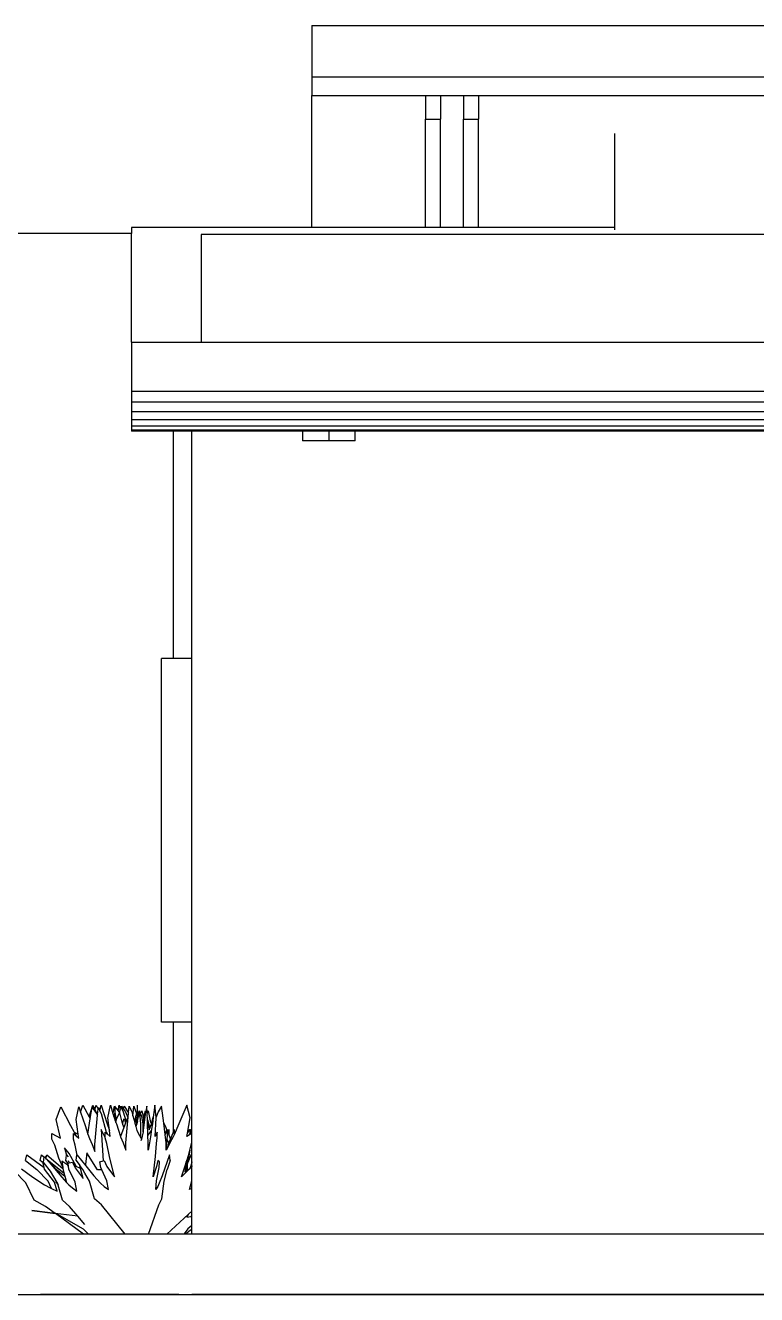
# Model space of a CAD drawing. Header units: metres. Extents: x 24.9 to 56.5, y 18.8 to 36.5.
# Drawn here: x 41.229 to 43.642, y 21.403 to 25.593 of the extents above; entities that cross this region are included whole.
import ezdxf

# ---------------------------------------------------------------- set-up
doc = ezdxf.new("R2010")
doc.units = ezdxf.units.M
doc.layers.add('Edges', color=7, linetype='Continuous')

# ---------------------------------------------------------------- blocks, each defined once
blk = doc.blocks.new('House of 70 sq. m.(753 sq.ft) rs')
at = {"layer": 'Edges'}
for p, q in [((-2.7375, 2.5489), (-2.7375, 2.3789)), ((-2.7375, 2.5489), (7.5107, 2.5489)), ((-2.7375, 2.3789), (-2.7375, 2.3172)), ((-2.7375, 2.3789), (-2.3625, 2.3789)), ((-2.3625, 2.3789), (-2.3125, 2.3789)), ((-2.3125, 2.3789), (-2.2375, 2.3789)), ((-2.2375, 2.3789), (-2.1875, 2.3789)), ((-2.1875, 2.3789), (-0.3083, 2.3789)), ((-2.7375, 2.3172), (7.5107, 2.3172)), ((-2.7375, 1.8816), (-2.7375, 2.3172)), ((-2.3625, 2.3154), (-2.3625, 2.2389)), ((-2.3125, 2.3154), (-2.3125, 2.2389)), ((-2.2375, 2.3154), (-2.2375, 2.2389)), ((-2.1875, 2.3154), (-2.1875, 2.2389)), ((-2.3625, 1.8816), (-2.3625, 2.2389)), ((-2.3625, 2.2389), (-2.3125, 2.2389)), ((-2.3125, 1.8816), (-2.3125, 2.2389)), ((-2.2375, 1.8816), (-2.2375, 2.2389)), ((-2.2375, 2.2389), (-2.1875, 2.2389)), ((-2.1875, 1.8816), (-2.1875, 2.2389)), ((-1.7375, 1.8816), (-1.7375, 2.1916)), ((-3.3331, 1.8616), (-4.7831, 1.8616)), ((-3.3331, 1.8816), (-3.3331, 1.8616)), ((-2.7375, 1.8816), (-3.3331, 1.8816)), ((-3.3331, 1.5034), (-3.3331, 1.8616)), ((6.9429, 1.8583), (-3.103, 1.8583)), ((-3.103, 1.8583), (-3.103, 1.5034)), ((-2.3625, 1.8816), (-2.7375, 1.8816)), ((-2.3125, 1.8816), (-2.3625, 1.8816)), ((-2.2375, 1.8816), (-2.3125, 1.8816)), ((-2.1875, 1.8816), (-2.2375, 1.8816)), ((-1.7375, 1.8816), (-2.1875, 1.8816)), ((-1.7375, 1.8741), (-1.7375, 1.8816)), ((-3.3331, 1.5034), (-3.103, 1.5034)), ((-3.3331, 1.5034), (-3.3331, 1.3401)), ((-3.3331, 1.5034), (-3.3331, 1.3334)), ((-3.103, 1.5034), (6.9429, 1.5034)), ((7.1729, 1.3401), (-3.3331, 1.3401)), ((-3.3331, 1.3401), (-3.3331, 1.3051)), ((-3.3331, 1.3051), (-3.3331, 1.2732)), ((7.1729, 1.3051), (-3.3331, 1.3051)), ((7.1729, 1.2732), (-3.3331, 1.2732)), ((-3.3331, 1.2732), (-3.3331, 1.2463)), ((-3.3331, 1.2463), (-3.3331, 1.2259)), ((7.1729, 1.2463), (-3.3331, 1.2463)), ((-3.3331, 1.2259), (-3.3331, 1.2131)), ((7.1729, 1.2259), (-3.3331, 1.2259)), ((-3.3331, 1.2131), (-3.3331, 1.2088)), ((7.1729, 1.2131), (-3.3331, 1.2131)), ((-3.1956, 1.2088), (-3.3331, 1.2088)), ((-3.1956, 1.2088), (-3.1956, 0.4585)), ((-3.1331, 1.2088), (-3.1956, 1.2088)), ((-2.7685, 1.2088), (-3.1331, 1.2088)), ((-3.1331, 0.4585), (-3.1331, 1.2088)), ((-2.7685, 1.2088), (-2.7685, 1.1768)), ((-2.6812, 1.2088), (-2.7685, 1.2088)), ((-2.6812, 1.1768), (-2.7685, 1.1768)), ((-2.6812, 1.2088), (-2.6812, 1.1768)), ((-2.594, 1.2088), (-2.6812, 1.2088)), ((-2.594, 1.1768), (-2.6812, 1.1768)), ((-1.0485, 1.2088), (-2.594, 1.2088)), ((-2.594, 1.1768), (-2.594, 1.2088)), ((-3.1956, 0.4585), (-3.2331, 0.4585)), ((-3.2331, -0.7415), (-3.2331, 0.4585)), ((-3.1331, 0.4585), (-3.1956, 0.4585)), ((-3.1331, -0.7415), (-3.1331, 0.4585)), ((-3.1956, -0.7415), (-3.2331, -0.7415)), ((-3.1956, -0.7415), (-3.1956, -1.107)), ((-3.1331, -0.7415), (-3.1956, -0.7415)), ((-3.1331, -1.1087), (-3.1331, -0.7415)), ((-3.5807, -1.0633), (-3.5662, -1.0214)), ((-3.5662, -1.0214), (-3.5335, -1.0832)), ((-3.5151, -1.0633), (-3.5062, -1.0214)), ((-3.5062, -1.0214), (-3.5005, -1.0388)), ((-3.5005, -1.0388), (-3.4928, -1.0163)), ((-3.5005, -1.0388), (-3.486, -1.0832)), ((-3.4928, -1.0163), (-3.4725, -1.0547)), ((-3.4725, -1.0547), (-3.4604, -1.0163)), ((-3.4691, -1.0611), (-3.467, -1.0473)), ((-3.467, -1.0473), (-3.4622, -1.0239)), ((-3.4622, -1.0239), (-3.448, -1.0431)), ((-3.4604, -1.0163), (-3.4533, -1.0309)), ((-3.4533, -1.0309), (-3.4489, -1.0163)), ((-3.4533, -1.0309), (-3.445, -1.0481)), ((-3.4489, -1.0163), (-3.4427, -1.0296)), ((-3.448, -1.0431), (-3.4451, -1.0494)), ((-3.445, -1.0481), (-3.4449, -1.0473)), ((-3.4449, -1.0473), (-3.4427, -1.0296)), ((-3.4427, -1.0296), (-3.442, -1.0239)), ((-3.442, -1.0239), (-3.4367, -1.0354)), ((-3.4367, -1.0354), (-3.4327, -1.0163)), ((-3.4367, -1.0354), (-3.4332, -1.0431)), ((-3.4332, -1.0431), (-3.4157, -1.105)), ((-3.4327, -1.0163), (-3.4125, -1.0781)), ((-3.4108, -1.0581), (-3.4022, -1.0163)), ((-3.4022, -1.0163), (-3.3937, -1.0432)), ((-3.3937, -1.0432), (-3.3935, -1.0422)), ((-3.3937, -1.0432), (-3.3904, -1.0535)), ((-3.3935, -1.0422), (-3.3887, -1.0188)), ((-3.3904, -1.0535), (-3.3862, -1.0402)), ((-3.3887, -1.0188), (-3.3862, -1.0222)), ((-3.3862, -1.0222), (-3.3862, -1.0214)), ((-3.3862, -1.0222), (-3.3766, -1.0351)), ((-3.3862, -1.0402), (-3.3862, -1.0222)), ((-3.3862, -1.0669), (-3.3862, -1.0402)), ((-3.3825, -1.0642), (-3.3862, -1.0402)), ((-3.3814, -1.0588), (-3.3727, -1.0419)), ((-3.3766, -1.0351), (-3.3736, -1.0163)), ((-3.3766, -1.0351), (-3.3745, -1.0379)), ((-3.3745, -1.0379), (-3.3727, -1.0419)), ((-3.3736, -1.0163), (-3.37, -1.0308)), ((-3.3727, -1.0419), (-3.3718, -1.0402)), ((-3.3718, -1.0402), (-3.3714, -1.0418)), ((-3.3714, -1.0418), (-3.37, -1.0308)), ((-3.3628, -1.0762), (-3.3714, -1.0418)), ((-3.37, -1.0308), (-3.3685, -1.0188)), ((-3.3685, -1.0188), (-3.3663, -1.0236)), ((-3.3663, -1.0236), (-3.3654, -1.0188)), ((-3.3663, -1.0236), (-3.3597, -1.0379)), ((-3.3654, -1.0188), (-3.3587, -1.0288)), ((-3.3597, -1.0379), (-3.3506, -1.0704)), ((-3.3587, -1.0288), (-3.3568, -1.0188)), ((-3.3587, -1.0288), (-3.3525, -1.0379)), ((-3.3568, -1.0188), (-3.3443, -1.0379)), ((-3.3525, -1.0379), (-3.3448, -1.0562)), ((-3.3443, -1.0379), (-3.3428, -1.0416)), ((-3.3441, -1.0558), (-3.3429, -1.0422)), ((-3.3429, -1.0422), (-3.3428, -1.0416)), ((-3.3428, -1.0416), (-3.34, -1.0188)), ((-3.34, -1.0188), (-3.3315, -1.0379)), ((-3.3315, -1.0379), (-3.3279, -1.0511)), ((-3.3279, -1.0511), (-3.3273, -1.0422)), ((-3.3273, -1.0422), (-3.3251, -1.0188)), ((-3.3251, -1.0188), (-3.3185, -1.0379)), ((-3.3186, -1.0537), (-3.3165, -1.0471)), ((-3.3185, -1.0379), (-3.3165, -1.0471)), ((-3.3165, -1.0471), (-3.3127, -1.0351)), ((-3.3127, -1.0351), (-3.3127, -1.0163)), ((-3.3127, -1.0351), (-3.3098, -1.0537)), ((-3.3127, -1.068), (-3.3127, -1.0351)), ((-3.3061, -1.0351), (-3.3098, -1.0537)), ((-3.3027, -1.0435), (-3.3061, -1.0351)), ((-3.3036, -1.0537), (-3.3061, -1.0351)), ((-3.3027, -1.0435), (-3.2983, -1.0351)), ((-3.2984, -1.0537), (-3.3027, -1.0435)), ((-3.2983, -1.0351), (-3.2925, -1.0583)), ((-3.2861, -1.0379), (-3.2936, -1.0999)), ((-3.2917, -1.0537), (-3.286, -1.0351)), ((-3.2858, -1.0363), (-3.2861, -1.0379)), ((-3.286, -1.0351), (-3.2858, -1.0363)), ((-3.2824, -1.0188), (-3.2858, -1.0363)), ((-3.2812, -1.0422), (-3.2824, -1.0188)), ((-3.2811, -1.0429), (-3.2812, -1.0422)), ((-3.2811, -1.0429), (-3.2809, -1.0439)), ((-3.2811, -1.0443), (-3.2811, -1.0429)), ((-3.2811, -1.0443), (-3.2809, -1.0439)), ((-3.2803, -1.0647), (-3.2811, -1.0443)), ((-3.2809, -1.0439), (-3.2769, -1.0351)), ((-3.2685, -1.0731), (-3.2769, -1.0351)), ((-3.2551, -1.0163), (-3.2606, -1.0554)), ((-3.2516, -1.0558), (-3.2551, -1.0163)), ((-3.245, -1.0379), (-3.2516, -1.0558)), ((-3.2337, -1.0188), (-3.245, -1.0379)), ((-3.2298, -1.0422), (-3.2337, -1.0188)), ((-3.2259, -1.0749), (-3.2298, -1.0422)), ((-3.1502, -1.0163), (-3.1765, -1.0781)), ((-3.1387, -1.0581), (-3.1502, -1.0163)), ((-3.5669, -1.1247), (-3.5807, -1.0633)), ((-3.5335, -1.0832), (-3.5217, -1.105)), ((-3.5084, -1.1117), (-3.5151, -1.0633)), ((-3.486, -1.0832), (-3.4765, -1.1113)), ((-3.4765, -1.1113), (-3.4691, -1.0611)), ((-3.4725, -1.0547), (-3.4691, -1.0611)), ((-3.454, -1.1459), (-3.4451, -1.0494)), ((-3.4451, -1.0494), (-3.445, -1.0481)), ((-3.4125, -1.0781), (-3.4052, -1.0997)), ((-3.4052, -1.0997), (-3.4108, -1.0581)), ((-3.3904, -1.0535), (-3.3862, -1.0669)), ((-3.3862, -1.0669), (-3.3843, -1.0729)), ((-3.3843, -1.0729), (-3.3825, -1.0642)), ((-3.3843, -1.0729), (-3.3826, -1.0781)), ((-3.3826, -1.0781), (-3.3692, -1.1195)), ((-3.3825, -1.0642), (-3.3814, -1.0588)), ((-3.3579, -1.0892), (-3.3692, -1.1195)), ((-3.3628, -1.0762), (-3.3567, -1.0603)), ((-3.3628, -1.0762), (-3.3623, -1.0782)), ((-3.3623, -1.0782), (-3.3579, -1.0892)), ((-3.356, -1.0839), (-3.3579, -1.0892)), ((-3.3567, -1.0603), (-3.3523, -1.0747)), ((-3.3523, -1.0747), (-3.356, -1.0839)), ((-3.3506, -1.0704), (-3.3523, -1.0747)), ((-3.3516, -1.1408), (-3.3441, -1.0558)), ((-3.3448, -1.0562), (-3.3506, -1.0704)), ((-3.3444, -1.0551), (-3.3448, -1.0562)), ((-3.3441, -1.0558), (-3.3444, -1.0551)), ((-3.3279, -1.0511), (-3.325, -1.0618)), ((-3.325, -1.0618), (-3.324, -1.0603)), ((-3.325, -1.0618), (-3.3213, -1.0754)), ((-3.324, -1.0603), (-3.3204, -1.0676)), ((-3.3203, -1.0677), (-3.3213, -1.0754)), ((-3.3213, -1.0754), (-3.3182, -1.0868)), ((-3.3204, -1.0676), (-3.3186, -1.0537)), ((-3.3204, -1.0676), (-3.3203, -1.0677)), ((-3.3186, -1.0551), (-3.3203, -1.0677)), ((-3.3151, -1.0772), (-3.3186, -1.0551)), ((-3.3151, -1.0772), (-3.3182, -1.0868)), ((-3.3182, -1.0868), (-3.3146, -1.0999)), ((-3.3137, -1.0731), (-3.3151, -1.0772)), ((-3.3127, -1.068), (-3.3137, -1.0731)), ((-3.3127, -1.068), (-3.3098, -1.0537)), ((-3.3023, -1.0772), (-3.3036, -1.0537)), ((-3.3023, -1.1237), (-3.3023, -1.0772)), ((-3.2946, -1.0772), (-3.2984, -1.0537)), ((-3.2946, -1.0772), (-3.2924, -1.059)), ((-3.2946, -1.1045), (-3.2946, -1.0772)), ((-3.2946, -1.1043), (-3.2946, -1.0772)), ((-3.2925, -1.0583), (-3.2918, -1.0547)), ((-3.2925, -1.0583), (-3.2924, -1.059)), ((-3.2924, -1.059), (-3.2918, -1.0547)), ((-3.2918, -1.0547), (-3.2917, -1.0537)), ((-3.2803, -1.0647), (-3.2744, -1.0839)), ((-3.2799, -1.0749), (-3.2803, -1.0647)), ((-3.2799, -1.0749), (-3.2757, -1.0923)), ((-3.2783, -1.1152), (-3.2799, -1.0749)), ((-3.2757, -1.0923), (-3.273, -1.0888)), ((-3.2746, -1.097), (-3.2677, -1.082)), ((-3.2744, -1.0839), (-3.273, -1.0888)), ((-3.273, -1.0888), (-3.2677, -1.082)), ((-3.2685, -1.0731), (-3.267, -1.0773)), ((-3.2677, -1.082), (-3.2664, -1.0791)), ((-3.267, -1.0773), (-3.2606, -1.0551)), ((-3.267, -1.0773), (-3.2664, -1.0791)), ((-3.2664, -1.0791), (-3.266, -1.0784)), ((-3.2637, -1.0781), (-3.2662, -1.0957)), ((-3.266, -1.0784), (-3.2624, -1.0686)), ((-3.2624, -1.0686), (-3.2637, -1.0781)), ((-3.2606, -1.0554), (-3.2624, -1.0686)), ((-3.2606, -1.0551), (-3.2606, -1.0554)), ((-3.255, -1.1196), (-3.2514, -1.0581)), ((-3.2514, -1.0581), (-3.2516, -1.0558)), ((-3.2259, -1.0749), (-3.2219, -1.0839)), ((-3.2214, -1.1124), (-3.2259, -1.0749)), ((-3.2219, -1.0839), (-3.216, -1.0984)), ((-3.1765, -1.0781), (-3.1923, -1.1143)), ((-3.1476, -1.108), (-3.1387, -1.0581)), ((-3.5953, -1.1286), (-3.5951, -1.1098)), ((-3.586, -1.1477), (-3.5953, -1.1286)), ((-3.5951, -1.1098), (-3.5669, -1.1247)), ((-3.5241, -1.1286), (-3.524, -1.1098)), ((-3.5183, -1.1477), (-3.5241, -1.1286)), ((-3.524, -1.1098), (-3.5147, -1.1178)), ((-3.5217, -1.1047), (-3.5084, -1.1117)), ((-3.5217, -1.105), (-3.5217, -1.1047)), ((-3.5217, -1.105), (-3.5147, -1.1178)), ((-3.5147, -1.1178), (-3.5066, -1.1247)), ((-3.5066, -1.1247), (-3.5084, -1.1117)), ((-3.4765, -1.1113), (-3.4715, -1.1262)), ((-3.4715, -1.1262), (-3.4628, -1.1455)), ((-3.4195, -1.1226), (-3.4331, -1.0959)), ((-3.4331, -1.0959), (-3.426, -1.1998)), ((-3.4195, -1.1047), (-3.4127, -1.1107)), ((-3.4195, -1.1226), (-3.4195, -1.1047)), ((-3.4195, -1.1235), (-3.4195, -1.1226)), ((-3.414, -1.1426), (-3.4195, -1.1235)), ((-3.4157, -1.105), (-3.4127, -1.1107)), ((-3.4127, -1.1107), (-3.4026, -1.1196)), ((-3.4026, -1.1196), (-3.4052, -1.0997)), ((-3.3692, -1.1195), (-3.3686, -1.1211)), ((-3.3686, -1.1211), (-3.3602, -1.1404)), ((-3.3146, -1.0999), (-3.3061, -1.1164)), ((-3.3061, -1.1164), (-3.3023, -1.1237)), ((-3.3023, -1.1237), (-3.3, -1.1283)), ((-3.3, -1.1283), (-3.3013, -1.1343)), ((-3.2946, -1.1045), (-3.3, -1.1283)), ((-3.2936, -1.0999), (-3.2946, -1.1043)), ((-3.2946, -1.1043), (-3.2946, -1.1045)), ((-3.2678, -1.0999), (-3.2783, -1.1152)), ((-3.2773, -1.1408), (-3.2783, -1.1152)), ((-3.2757, -1.0923), (-3.2746, -1.097)), ((-3.2699, -1.1211), (-3.2736, -1.1404)), ((-3.2662, -1.0957), (-3.2699, -1.1211)), ((-3.2662, -1.0957), (-3.2678, -1.0999)), ((-3.2476, -1.1047), (-3.255, -1.1196)), ((-3.25, -1.1426), (-3.2475, -1.1235)), ((-3.2475, -1.1235), (-3.2476, -1.1047)), ((-3.2214, -1.1124), (-3.216, -1.0984)), ((-3.2213, -1.1134), (-3.2214, -1.1124)), ((-3.2213, -1.1134), (-3.2154, -1.1041)), ((-3.218, -1.1408), (-3.2213, -1.1134)), ((-3.2157, -1.1281), (-3.218, -1.1546)), ((-3.216, -1.0984), (-3.215, -1.0959)), ((-3.2137, -1.104), (-3.2157, -1.1281)), ((-3.2157, -1.1281), (-3.209, -1.1426)), ((-3.2152, -1.1003), (-3.2154, -1.1041)), ((-3.2154, -1.1041), (-3.2143, -1.1024)), ((-3.215, -1.0959), (-3.2152, -1.1003)), ((-3.2152, -1.1003), (-3.2143, -1.1024)), ((-3.2143, -1.1024), (-3.2134, -1.101)), ((-3.2134, -1.101), (-3.2137, -1.104)), ((-3.2137, -1.104), (-3.2124, -1.1072)), ((-3.2124, -1.1072), (-3.209, -1.0959)), ((-3.2124, -1.1072), (-3.2097, -1.1136)), ((-3.209, -1.0959), (-3.2097, -1.1136)), ((-3.2097, -1.1136), (-3.2037, -1.1285)), ((-3.209, -1.1426), (-3.2037, -1.1285)), ((-3.1953, -1.1211), (-3.2066, -1.1404)), ((-3.2037, -1.1285), (-3.1956, -1.107)), ((-3.1956, -1.107), (-3.1913, -1.0959)), ((-3.1923, -1.1143), (-3.1953, -1.1211)), ((-3.1913, -1.0959), (-3.1923, -1.1143)), ((-3.1497, -1.1196), (-3.1476, -1.108)), ((-3.1415, -1.1142), (-3.1497, -1.1196)), ((-3.1476, -1.108), (-3.1399, -1.0959)), ((-3.1405, -1.1025), (-3.1415, -1.1142)), ((-3.138, -1.1119), (-3.1415, -1.1142)), ((-3.1405, -1.1025), (-3.1386, -1.099)), ((-3.1402, -1.0991), (-3.1405, -1.1025)), ((-3.1402, -1.0991), (-3.1383, -1.0959)), ((-3.1399, -1.0959), (-3.1402, -1.0991)), ((-3.1383, -1.0959), (-3.1386, -1.099)), ((-3.1386, -1.099), (-3.1368, -1.0959)), ((-3.1368, -1.0959), (-3.138, -1.1119)), ((-3.1331, -1.1087), (-3.138, -1.1119)), ((-3.1331, -1.1391), (-3.1331, -1.1087)), ((-3.5721, -1.1906), (-3.586, -1.1477)), ((-3.5384, -1.1757), (-3.5539, -1.1571)), ((-3.5539, -1.1571), (-3.5468, -1.1807)), ((-3.5116, -1.1816), (-3.5183, -1.1477)), ((-3.4628, -1.1455), (-3.454, -1.1695)), ((-3.454, -1.1695), (-3.454, -1.1459)), ((-3.4057, -1.1855), (-3.414, -1.1426)), ((-3.3602, -1.1404), (-3.3517, -1.1644)), ((-3.3517, -1.1644), (-3.3516, -1.1408)), ((-3.2736, -1.1404), (-3.2773, -1.1644)), ((-3.2773, -1.1644), (-3.2773, -1.1408)), ((-3.2536, -1.1855), (-3.25, -1.1426)), ((-3.218, -1.1546), (-3.218, -1.1408)), ((-3.218, -1.161), (-3.218, -1.1546)), ((-3.218, -1.161), (-3.2143, -1.1566)), ((-3.2143, -1.1566), (-3.218, -1.1644)), ((-3.218, -1.1644), (-3.218, -1.161)), ((-3.2066, -1.1404), (-3.2143, -1.1566)), ((-3.2143, -1.1566), (-3.209, -1.1426)), ((-3.14, -1.1642), (-3.1434, -1.1832)), ((-3.1427, -1.1746), (-3.14, -1.1642)), ((-3.14, -1.1642), (-3.1344, -1.1426)), ((-3.1344, -1.1426), (-3.1331, -1.1391)), ((-3.1331, -1.1743), (-3.1331, -1.1391)), ((-3.6824, -1.1989), (-3.6775, -1.1803)), ((-3.6824, -1.1989), (-3.6452, -1.2283)), ((-3.6775, -1.1803), (-3.6208, -1.2221)), ((-3.6335, -1.1989), (-3.6291, -1.1803)), ((-3.6233, -1.2078), (-3.6335, -1.1989)), ((-3.6291, -1.1803), (-3.6205, -1.1872)), ((-3.6242, -1.2079), (-3.6233, -1.2078)), ((-3.6208, -1.2221), (-3.6242, -1.2079)), ((-3.6233, -1.2078), (-3.6206, -1.2073)), ((-3.6232, -1.2041), (-3.6205, -1.1872)), ((-3.6206, -1.2073), (-3.6232, -1.2041)), ((-3.6002, -1.2334), (-3.6206, -1.2073)), ((-3.6205, -1.1872), (-3.6202, -1.1854)), ((-3.6202, -1.1854), (-3.615, -1.1916)), ((-3.615, -1.1916), (-3.6123, -1.1803)), ((-3.615, -1.1916), (-3.6148, -1.1918)), ((-3.6148, -1.1918), (-3.5554, -1.2397)), ((-3.6148, -1.1918), (-3.6042, -1.2045)), ((-3.6123, -1.1803), (-3.5588, -1.2249)), ((-3.6042, -1.2045), (-3.6006, -1.2039)), ((-3.6042, -1.2045), (-3.5626, -1.2542)), ((-3.6006, -1.2039), (-3.5865, -1.2233)), ((-3.5593, -1.2211), (-3.5721, -1.1906)), ((-3.5425, -1.2142), (-3.562, -1.2005)), ((-3.562, -1.2005), (-3.5593, -1.2211)), ((-3.5497, -1.1989), (-3.5468, -1.1807)), ((-3.5418, -1.2091), (-3.5497, -1.1989)), ((-3.5468, -1.1807), (-3.5467, -1.1803)), ((-3.5467, -1.1803), (-3.5412, -1.1868)), ((-3.5406, -1.2171), (-3.5425, -1.2142)), ((-3.5419, -1.2079), (-3.5381, -1.2069)), ((-3.5418, -1.2091), (-3.5419, -1.2079)), ((-3.5406, -1.2171), (-3.5418, -1.2091)), ((-3.5412, -1.1983), (-3.5381, -1.2069)), ((-3.5153, -1.2178), (-3.5384, -1.1757)), ((-3.5381, -1.2069), (-3.5273, -1.2039)), ((-3.5273, -1.2039), (-3.5187, -1.2233)), ((-3.5155, -1.1989), (-3.5126, -1.1803)), ((-3.5155, -1.1989), (-3.5035, -1.2148)), ((-3.5126, -1.1803), (-3.5116, -1.1816)), ((-3.5116, -1.1816), (-3.4832, -1.2165)), ((-3.5008, -1.2254), (-3.5035, -1.2148)), ((-3.4933, -1.2283), (-3.5035, -1.2148)), ((-3.4799, -1.1737), (-3.484, -1.2121)), ((-3.484, -1.2121), (-3.4832, -1.2165)), ((-3.4451, -1.2298), (-3.4799, -1.1737)), ((-3.4368, -1.2028), (-3.426, -1.1998)), ((-3.4341, -1.2219), (-3.4368, -1.2028)), ((-3.426, -1.1998), (-3.4227, -1.1988)), ((-3.4227, -1.1988), (-3.4143, -1.2181)), ((-3.3889, -1.2526), (-3.4057, -1.1855)), ((-3.261, -1.2526), (-3.2536, -1.1855)), ((-3.2461, -1.1988), (-3.2498, -1.2181)), ((-3.2399, -1.2028), (-3.2461, -1.1988)), ((-3.2411, -1.2219), (-3.2399, -1.2028)), ((-3.2067, -1.1803), (-3.2312, -1.2491)), ((-3.2054, -1.1989), (-3.2152, -1.2283)), ((-3.2054, -1.1989), (-3.2067, -1.1803)), ((-3.168, -1.2526), (-3.1536, -1.2096)), ((-3.1534, -1.2121), (-3.1563, -1.2359)), ((-3.1536, -1.2096), (-3.1518, -1.204)), ((-3.1536, -1.2096), (-3.1534, -1.2121)), ((-3.1518, -1.204), (-3.1483, -1.1936)), ((-3.1518, -1.204), (-3.15, -1.2172)), ((-3.1483, -1.1936), (-3.1493, -1.2052)), ((-3.1493, -1.2052), (-3.1492, -1.2119)), ((-3.1492, -1.2119), (-3.1447, -1.2013)), ((-3.1492, -1.2119), (-3.1492, -1.2291)), ((-3.1483, -1.1936), (-3.1456, -1.1855)), ((-3.1456, -1.1855), (-3.1427, -1.1746)), ((-3.1447, -1.2013), (-3.134, -1.1757)), ((-3.1434, -1.1832), (-3.1447, -1.2013)), ((-3.1427, -1.1746), (-3.1434, -1.1832)), ((-3.1347, -1.2088), (-3.1386, -1.2228)), ((-3.1347, -1.2088), (-3.1355, -1.2197)), ((-3.1331, -1.2029), (-3.1347, -1.2088)), ((-3.134, -1.1757), (-3.1331, -1.1743)), ((-3.1331, -1.2029), (-3.1331, -1.1743)), ((-3.1331, -1.2165), (-3.1331, -1.2029)), ((-3.6814, -1.2724), (-3.7187, -1.2334)), ((-3.6953, -1.2265), (-3.6577, -1.2542)), ((-3.6577, -1.2542), (-3.6201, -1.2791)), ((-3.608, -1.2673), (-3.6452, -1.2283)), ((-3.6197, -1.227), (-3.6208, -1.2221)), ((-3.5868, -1.2706), (-3.6197, -1.227)), ((-3.5781, -1.2709), (-3.6002, -1.2334)), ((-3.5865, -1.2233), (-3.5524, -1.2509)), ((-3.5626, -1.2542), (-3.5471, -1.2708)), ((-3.5593, -1.2211), (-3.5588, -1.2249)), ((-3.5588, -1.2249), (-3.5583, -1.2292)), ((-3.5583, -1.2292), (-3.5554, -1.2397)), ((-3.5554, -1.2397), (-3.5524, -1.2509)), ((-3.5524, -1.2509), (-3.5471, -1.2708)), ((-3.5391, -1.227), (-3.5406, -1.2171)), ((-3.5189, -1.2706), (-3.5391, -1.227)), ((-3.5187, -1.2233), (-3.4925, -1.2577)), ((-3.5153, -1.2178), (-3.5151, -1.2181)), ((-3.5152, -1.218), (-3.5153, -1.2178)), ((-3.5151, -1.2181), (-3.5152, -1.218)), ((-3.5008, -1.2254), (-3.5151, -1.2181)), ((-3.4925, -1.2577), (-3.5008, -1.2254)), ((-3.4866, -1.2401), (-3.4933, -1.2283)), ((-3.471, -1.2673), (-3.4866, -1.2401)), ((-3.4832, -1.2165), (-3.4568, -1.2491)), ((-3.4568, -1.2491), (-3.4344, -1.2739)), ((-3.4308, -1.2293), (-3.4451, -1.2298)), ((-3.4308, -1.2293), (-3.4341, -1.2219)), ((-3.4145, -1.2655), (-3.4308, -1.2293)), ((-3.4143, -1.2181), (-3.3889, -1.2526)), ((-3.2498, -1.2181), (-3.261, -1.2526)), ((-3.2497, -1.2655), (-3.2411, -1.2219)), ((-3.2312, -1.2491), (-3.241, -1.2739)), ((-3.2249, -1.2673), (-3.2152, -1.2283)), ((-3.1416, -1.2258), (-3.168, -1.2526)), ((-3.1563, -1.2359), (-3.1533, -1.2339)), ((-3.15, -1.2172), (-3.1533, -1.2339)), ((-3.1533, -1.2339), (-3.1464, -1.2291)), ((-3.1492, -1.2291), (-3.1464, -1.2291)), ((-3.1464, -1.2291), (-3.1416, -1.2258)), ((-3.1386, -1.2228), (-3.1416, -1.2258)), ((-3.1355, -1.2197), (-3.1386, -1.2228)), ((-3.134, -1.2181), (-3.1355, -1.2197)), ((-3.1331, -1.2165), (-3.134, -1.2181)), ((-3.1331, -1.2644), (-3.1331, -1.2165)), ((-3.6536, -1.3302), (-3.6814, -1.2724)), ((-3.6201, -1.2791), (-3.6012, -1.2891)), ((-3.5964, -1.2912), (-3.608, -1.2673)), ((-3.6012, -1.2891), (-3.5964, -1.2912)), ((-3.5964, -1.2912), (-3.5775, -1.2994)), ((-3.5775, -1.2994), (-3.5868, -1.2706)), ((-3.5781, -1.2709), (-3.582, -1.2686)), ((-3.582, -1.2686), (-3.575, -1.2801)), ((-3.5772, -1.2724), (-3.5781, -1.2709)), ((-3.575, -1.2801), (-3.5772, -1.2724)), ((-3.5601, -1.3302), (-3.575, -1.2801)), ((-3.5471, -1.2708), (-3.5394, -1.2791)), ((-3.5394, -1.2791), (-3.5277, -1.2891)), ((-3.5277, -1.2891), (-3.5131, -1.2994)), ((-3.5131, -1.2994), (-3.5189, -1.2706)), ((-3.4544, -1.325), (-3.471, -1.2673)), ((-3.4344, -1.2739), (-3.4231, -1.284)), ((-3.4231, -1.284), (-3.4089, -1.2943)), ((-3.4089, -1.2943), (-3.4145, -1.2655)), ((-3.2522, -1.2943), (-3.2497, -1.2655)), ((-3.246, -1.284), (-3.2522, -1.2943)), ((-3.241, -1.2739), (-3.246, -1.284)), ((-3.2322, -1.325), (-3.2249, -1.2673)), ((-3.1412, -1.2943), (-3.1337, -1.2655)), ((-3.1331, -1.2899), (-3.1412, -1.2943)), ((-3.1337, -1.2655), (-3.1331, -1.2644)), ((-3.1331, -1.2899), (-3.1331, -1.2644)), ((-3.1331, -1.366), (-3.1331, -1.2899)), ((-3.6159, -1.3504), (-3.6536, -1.3302)), ((-3.5368, -1.3504), (-3.5601, -1.3302)), ((-3.4319, -1.3453), (-3.4544, -1.325)), ((-3.2421, -1.3453), (-3.2322, -1.325)), ((-3.5844, -1.3735), (-3.6617, -1.3638)), ((-3.6617, -1.3638), (-3.5834, -1.3742)), ((-3.5844, -1.3735), (-3.6159, -1.3504)), ((-3.5094, -1.3829), (-3.5844, -1.3735)), ((-3.4912, -1.4415), (-3.5834, -1.3742)), ((-3.5834, -1.3742), (-3.5788, -1.3748)), ((-3.5788, -1.3748), (-3.4926, -1.4244)), ((-3.5094, -1.3829), (-3.5368, -1.3504)), ((-3.3532, -1.4415), (-3.4319, -1.3453)), ((-3.2766, -1.4415), (-3.2421, -1.3453)), ((-3.216, -1.4415), (-3.1442, -1.3761)), ((-3.1442, -1.3761), (-3.15, -1.3855)), ((-3.1442, -1.3761), (-3.1331, -1.366)), ((-3.1331, -1.3798), (-3.1366, -1.3832)), ((-3.1366, -1.3832), (-3.1331, -1.3826)), ((-3.1331, -1.3798), (-3.1331, -1.366)), ((-3.1331, -1.3826), (-3.1331, -1.3798)), ((-3.1331, -1.4136), (-3.1331, -1.3826)), ((-3.4866, -1.4099), (-3.5094, -1.3829)), ((-3.4926, -1.4244), (-3.4748, -1.4415)), ((-3.147, -1.4244), (-3.1603, -1.4415)), ((-3.15, -1.3855), (-3.1366, -1.3832)), ((-3.1331, -1.4136), (-3.147, -1.4244)), ((-3.1331, -1.4267), (-3.1331, -1.4136)), ((-3.4912, -1.4415), (-4.2632, -1.4415)), ((-3.4748, -1.4415), (-3.4912, -1.4415)), ((-3.3532, -1.4415), (-3.4748, -1.4415)), ((-3.3013, -1.4415), (-3.3532, -1.4415)), ((-3.2766, -1.4415), (-3.3013, -1.4415)), ((-3.216, -1.4415), (-3.2766, -1.4415)), ((-3.1603, -1.4415), (-3.216, -1.4415)), ((-3.1549, -1.4415), (-3.1603, -1.4415)), ((-3.1392, -1.4295), (-3.1549, -1.4415)), ((-3.1331, -1.4415), (-3.1549, -1.4415)), ((-3.1331, -1.4267), (-3.1392, -1.4295)), ((-3.1331, -1.4415), (-3.1331, -1.4267)), ((6.9669, -1.4415), (-3.1331, -1.4415)), ((-8.4331, -1.6415), (9.2266, -1.6415)), ((-8.4331, -1.6415), (8.5669, -1.6415)), ((-8.4331, -1.6415), (-1.7375, -1.6415)), ((-8.4331, -1.6415), (9.0669, -1.6415)), ((-8.4331, -1.6415), (5.1669, -1.6415)), ((-3.1762, -1.6415), (-3.6331, -1.6415)), ((-3.6331, -1.6415), (-3.1762, -1.6415)), ((-2.8831, -1.6415), (-3.1331, -1.6415)), ((1.3669, -1.6415), (-3.1331, -1.6415)), ((-3.0831, -1.6415), (-3.1331, -1.6415)), ((-3.0831, -1.6415), (-3.1331, -1.6415)), ((-3.0331, -1.6415), (-3.0831, -1.6415)), ((-3.0331, -1.6415), (-3.0831, -1.6415)), ((-1.8375, -1.6415), (-3.0331, -1.6415)), ((-3.0331, -1.6415), (-1.8375, -1.6415)), ((-2.8831, -1.6415), (-3.0331, -1.6415)), ((-3.0331, -1.6415), (-2.7331, -1.6415)), ((-3.0331, -1.6415), (1.1669, -1.6415)), ((0.4669, -1.6415), (-3.0331, -1.6415)), ((-2.8577, -1.6415), (-2.8831, -1.6415)), ((-2.8831, -1.6415), (-2.8577, -1.6415)), ((-2.7942, -1.6415), (-2.845, -1.6415)), ((-2.7942, -1.6415), (-2.845, -1.6415)), ((-2.7942, -1.6415), (-2.6997, -1.6415)), ((-2.7331, -1.6415), (-1.7331, -1.6415)), ((-2.7331, -1.6415), (-2.7312, -1.6415)), ((-2.7331, -1.6415), (-1.7331, -1.6415)), ((-2.7312, -1.6415), (-2.7331, -1.6415)), ((-2.7331, -1.6415), (-0.7331, -1.6415)), ((-2.7331, -1.6415), (-0.7331, -1.6415)), ((-2.4815, -1.6415), (-2.7312, -1.6415)), ((-1.9702, -1.6415), (-2.7312, -1.6415)), ((-2.6959, -1.6415), (-2.7021, -1.6415)), ((-2.7021, -1.6415), (-2.6959, -1.6415)), ((-2.6997, -1.6415), (-2.6068, -1.6415)), ((-2.6778, -1.6415), (-2.6959, -1.6415)), ((-2.6959, -1.6415), (-2.6778, -1.6415)), ((-2.6489, -1.6415), (-2.6778, -1.6415)), ((-2.6778, -1.6415), (-2.6489, -1.6415)), ((-2.6687, -1.6415), (-2.6739, -1.6415)), ((-2.6739, -1.6415), (-2.6687, -1.6415)), ((-2.6533, -1.6415), (-2.6687, -1.6415)), ((-2.6687, -1.6415), (-2.6533, -1.6415)), ((-2.6289, -1.6415), (-2.6533, -1.6415)), ((-2.6533, -1.6415), (-2.6289, -1.6415)), ((-2.6112, -1.6415), (-2.6489, -1.6415)), ((-2.6489, -1.6415), (-2.6112, -1.6415)), ((-2.5971, -1.6415), (-2.6289, -1.6415)), ((-2.6289, -1.6415), (-2.5971, -1.6415)), ((-2.5673, -1.6415), (-2.6112, -1.6415)), ((-2.6112, -1.6415), (-2.5673, -1.6415)), ((-2.6068, -1.6415), (-2.5169, -1.6415)), ((-2.56, -1.6415), (-2.5971, -1.6415)), ((-2.5971, -1.6415), (-2.56, -1.6415)), ((-2.5826, -1.6415), (-2.5819, -1.6415)), ((-2.5819, -1.6415), (-2.5826, -1.6415)), ((-2.5819, -1.6415), (-2.5799, -1.6415)), ((-2.5799, -1.6415), (-2.5819, -1.6415)), ((-2.5799, -1.6415), (-2.5767, -1.6415)), ((-2.5767, -1.6415), (-2.5799, -1.6415)), ((-2.5767, -1.6415), (-2.5722, -1.6415)), ((-2.5722, -1.6415), (-2.5767, -1.6415)), ((-2.5722, -1.6415), (-2.5666, -1.6415)), ((-2.5666, -1.6415), (-2.5722, -1.6415)), ((-2.5202, -1.6415), (-2.5673, -1.6415)), ((-2.5673, -1.6415), (-2.5202, -1.6415)), ((-2.5666, -1.6415), (-2.5599, -1.6415)), ((-2.5599, -1.6415), (-2.5666, -1.6415)), ((-2.5202, -1.6415), (-2.56, -1.6415)), ((-2.56, -1.6415), (-2.5202, -1.6415)), ((-2.5599, -1.6415), (-2.5523, -1.6415)), ((-2.5523, -1.6415), (-2.5599, -1.6415)), ((-2.5523, -1.6415), (-2.5439, -1.6415)), ((-2.5439, -1.6415), (-2.5523, -1.6415)), ((-2.5439, -1.6415), (-2.5348, -1.6415)), ((-2.5348, -1.6415), (-2.5439, -1.6415)), ((-2.5348, -1.6415), (-2.5252, -1.6415)), ((-2.5252, -1.6415), (-2.5348, -1.6415)), ((-2.5252, -1.6415), (-2.5153, -1.6415)), ((-2.5153, -1.6415), (-2.5252, -1.6415)), ((-2.5202, -1.6415), (-2.4804, -1.6415)), ((-2.4804, -1.6415), (-2.5202, -1.6415)), ((-2.5202, -1.6415), (-2.4731, -1.6415)), ((-2.4731, -1.6415), (-2.5202, -1.6415)), ((-2.5169, -1.6415), (-2.4311, -1.6415)), ((-2.5153, -1.6415), (-2.5052, -1.6415)), ((-2.5052, -1.6415), (-2.5153, -1.6415)), ((-1.9465, -1.6415), (-2.5052, -1.6415)), ((-2.5052, -1.6415), (-1.9465, -1.6415)), ((-1.9702, -1.6415), (-2.4815, -1.6415)), ((-2.4804, -1.6415), (-2.4434, -1.6415)), ((-2.4434, -1.6415), (-2.4804, -1.6415)), ((-2.4731, -1.6415), (-2.4293, -1.6415)), ((-2.4293, -1.6415), (-2.4731, -1.6415)), ((-2.4434, -1.6415), (-2.4115, -1.6415)), ((-2.4115, -1.6415), (-2.4434, -1.6415)), ((-2.4311, -1.6415), (-2.3504, -1.6415)), ((-2.4293, -1.6415), (-2.3916, -1.6415)), ((-2.3916, -1.6415), (-2.4293, -1.6415)), ((-2.4115, -1.6415), (-2.3871, -1.6415)), ((-2.3871, -1.6415), (-2.4115, -1.6415)), ((-2.3916, -1.6415), (-2.3627, -1.6415)), ((-2.3627, -1.6415), (-2.3916, -1.6415)), ((-2.3871, -1.6415), (-2.3718, -1.6415)), ((-2.3718, -1.6415), (-2.3871, -1.6415)), ((-2.3718, -1.6415), (-2.3665, -1.6415)), ((-2.3665, -1.6415), (-2.3718, -1.6415)), ((-2.3627, -1.6415), (-2.3445, -1.6415)), ((-2.3445, -1.6415), (-2.3627, -1.6415)), ((-2.3504, -1.6415), (-2.276, -1.6415)), ((-2.3445, -1.6415), (-2.3383, -1.6415)), ((-2.3383, -1.6415), (-2.3445, -1.6415)), ((-2.276, -1.6415), (-2.2089, -1.6415)), ((-2.2089, -1.6415), (-2.1498, -1.6415)), ((-2.1498, -1.6415), (-2.0997, -1.6415)), ((-2.0997, -1.6415), (-2.059, -1.6415)), ((-2.059, -1.6415), (-2.0285, -1.6415)), ((-2.0285, -1.6415), (-2.0085, -1.6415)), ((-1.9831, -1.6415), (-2.0085, -1.6415)), ((-2.0085, -1.6415), (-1.9831, -1.6415)), ((-1.6375, -1.6415), (-1.9831, -1.6415)), ((-1.7375, -1.6415), (-1.9831, -1.6415)), ((-1.7383, -1.6415), (-1.9702, -1.6415)), ((-1.9465, -1.6415), (-1.9364, -1.6415)), ((-1.9364, -1.6415), (-1.9465, -1.6415)), ((-1.9364, -1.6415), (-1.9265, -1.6415)), ((-1.9265, -1.6415), (-1.9364, -1.6415)), ((-1.9265, -1.6415), (-1.9169, -1.6415)), ((-1.9169, -1.6415), (-1.9265, -1.6415)), ((-1.9169, -1.6415), (-1.9078, -1.6415)), ((-1.9078, -1.6415), (-1.9169, -1.6415)), ((-1.9078, -1.6415), (-1.8994, -1.6415)), ((-1.8994, -1.6415), (-1.9078, -1.6415)), ((-1.8994, -1.6415), (-1.8918, -1.6415)), ((-1.8918, -1.6415), (-1.8994, -1.6415)), ((-1.8918, -1.6415), (-1.8851, -1.6415)), ((-1.8851, -1.6415), (-1.8918, -1.6415)), ((-1.8851, -1.6415), (-1.8795, -1.6415)), ((-1.8795, -1.6415), (-1.8851, -1.6415)), ((-1.8795, -1.6415), (-1.875, -1.6415)), ((-1.875, -1.6415), (-1.8795, -1.6415)), ((-1.875, -1.6415), (-1.8718, -1.6415)), ((-1.8718, -1.6415), (-1.875, -1.6415)), ((-1.8718, -1.6415), (-1.8698, -1.6415)), ((-1.8698, -1.6415), (-1.8718, -1.6415)), ((-1.8698, -1.6415), (-1.8691, -1.6415)), ((-1.8691, -1.6415), (-1.8698, -1.6415)), ((-1.7375, -1.6415), (6.5669, -1.6415)), ((-1.6875, -1.6415), (-1.7375, -1.6415)), ((-1.6875, -1.6415), (-1.7375, -1.6415)), ((-1.7375, -1.6415), (-1.6375, -1.6415)), ((-1.7375, -1.6415), (-1.6375, -1.6415)), ((-1.6375, -1.6415), (-1.6875, -1.6415)), ((-1.6375, -1.6415), (-1.6875, -1.6415)), ((-1.6375, -1.6415), (6.4669, -1.6415))]:
    blk.add_line(p, q, dxfattribs=at)

msp = doc.modelspace()

# ---------------------------------------------------------------- block references
msp.add_blockref('House of 70 sq. m.(753 sq.ft) rs', (44.9116, 23.044))

doc.saveas('drawing.dxf')
